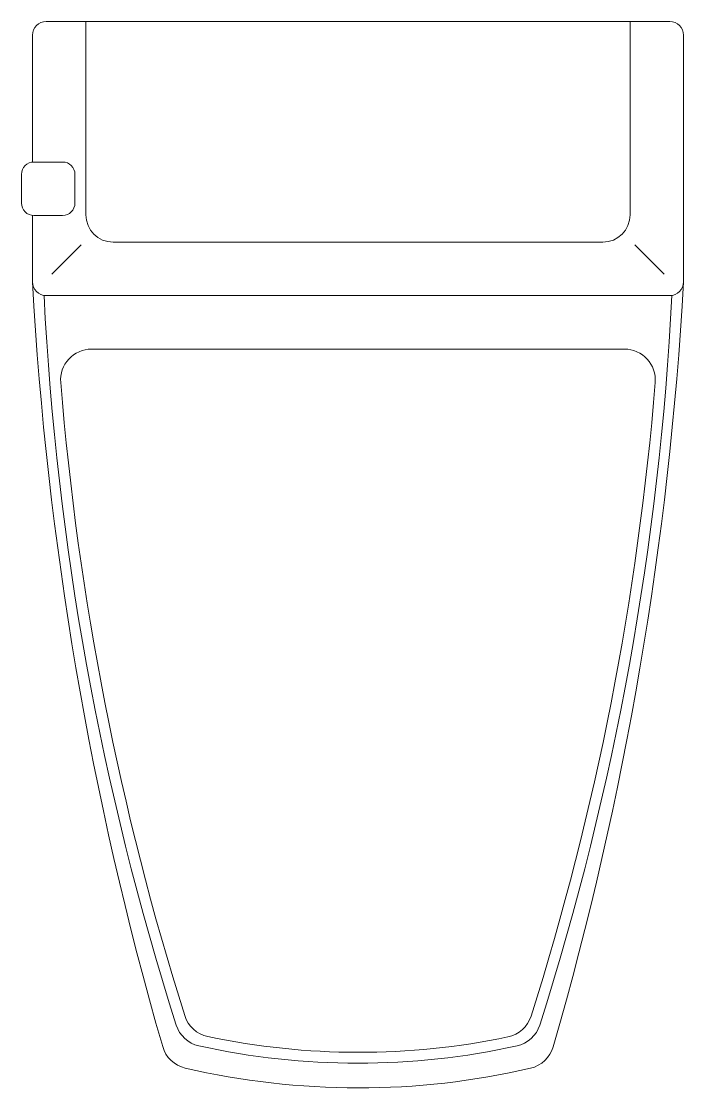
# Model space of a CAD drawing. Header units: millimetres. Extents: x -247 to 236, y -394 to 388.
import ezdxf

# ---------------------------------------------------------------- set-up
doc = ezdxf.new("R2010")
doc.units = ezdxf.units.MM
doc.header["$MEASUREMENT"] = 0
doc.layers.get('0').update_dxf_attribs({"lineweight": 13})

# ---------------------------------------------------------------- blocks, each defined once
blk = doc.blocks.new('Ntoilet')
for p, q in [((-198.5, 0), (-198.5, -141)), ((198.5, 0), (198.5, -141)), ((-236.5, -102.53), (-215.5, -102.53)), ((-206.5, -111.53), (-206.5, -132.53)), ((-236.5, -141.53), (-215.5, -141.53)), ((-202, -163.02), (-223.31, -184.32)), ((-178.5, -161), (178.5, -161)), ((202, -163.02), (223.31, -184.32)), ((-227.5, -200), (227.5, -200)), ((-194.4, -239), (194.4, -239))]:
    blk.add_line(p, q)
for points in [[(-237.5, -102.53), (-237.5, -10, -0.414214), (-227.5, 0), (227.5, 0, -0.414214), (237.5, -10), (237.5, -190, -0.056436), (142.46, -747.96, -0.271858), (125.91, -763.64, -0.114547), (-125.97, -763.51, -0.271578), (-142.49, -747.83, -0.056423), (-237.5, -190), (-237.5, -141.53)], [(-236.5, -102.53, 0.414214), (-245.5, -111.53), (-245.5, -132.53, 0.414214), (-236.5, -141.53, 0.414214)]]:
    blk.add_lwpolyline(points, format="xyb")
for centre, radius, start, end in [((-215.5, -111.53), 9, 0, 90), ((-215.5, -132.53), 9, 270, 0), ((-178.5, -141), 20, 180, 270), ((178.5, -141), 20, 270, 0), ((-227.5, -190), 10, 180, 270), ((227.5, -190), 10, 270, 0), ((1870.92, -94.45), 2102.58, 182.87428, 197.65536), ((-1870.92, -94.45), 2102.58, 342.34464, 357.12572), ((-194.4, -261.52), 22.52, 90, 184.62462), ((194.4, -261.52), 22.52, 355.37538, 90), ((1870.87, -94.46), 2094.53, 184.62454, 197.52765), ((-1870.92, -94.45), 2094.58, 342.46396, 355.37538), ((-104.95, -718.48), 22.52, 197.52765, 258.10049), ((104.85, -718.78), 22.52, 281.73735, 342.46396), ((-111.17, -725.31), 22.52, 197.65536, 257.50587), ((111.17, -725.31), 22.52, 282.49413, 342.34464), ((0.66, -217.3), 534.7, 258.10049, 281.73735), ((0, -223.6), 536.4, 257.50587, 282.49413)]:
    blk.add_arc(centre, radius, start, end)

msp = doc.modelspace()

# ---------------------------------------------------------------- block references
msp.add_blockref('Ntoilet', (-1.27, 388.39))

doc.saveas('drawing.dxf')
